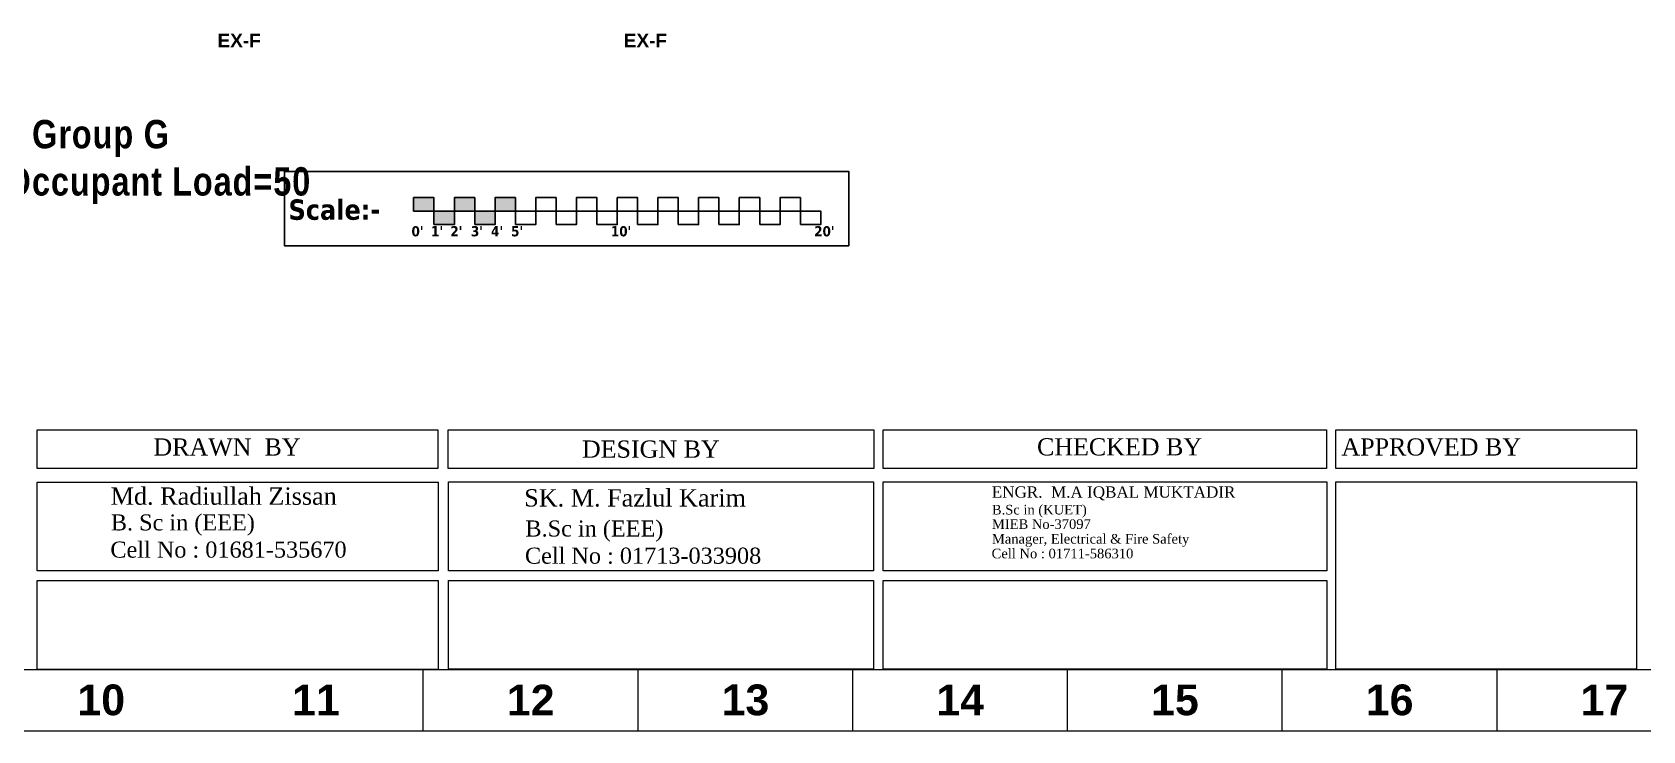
# Model space of a CAD drawing. Header units: inches. Extents: x -98933 to 1585249, y -3352739 to 192771.
# Drawn here: x 36620 to 37569, y 49332 to 49744 of the extents above; entities that cross this region are included whole.
import ezdxf

# ---------------------------------------------------------------- set-up
doc = ezdxf.new("R2010")
doc.units = ezdxf.units.IN
doc.header["$MEASUREMENT"] = 0
doc.layers.get('0').update_dxf_attribs({"lineweight": 0})
for name, color, linetype, lineweight in [('AN-TEXT', 251, 'Continuous', 15), ('DIM 01', 250, 'Continuous', 9), ('Inline', 7, 'Continuous', 0), ('Outline', 7, 'Continuous', 0), ('Scale', 7, 'Continuous', 0), ('Scale_Text', 7, 'Continuous', 0), ('TEX', 7, 'Continuous', 0), ('TEXT_TITLEBOX', 7, 'Continuous', 13), ('Titelblk', 7, 'Continuous', 25), ('TITLE', 7, 'Continuous', 20)]:
    doc.layers.add(name, color=color, linetype=linetype, lineweight=lineweight)
doc.styles.add('isop', font='isocpeur.ttf')
doc.styles.add('SHT-TEXT-1', font='times.ttf', dxfattribs={"height": 12})
doc.styles.get("Standard").update_dxf_attribs({"font": 'arialbd.ttf', "height": 24})
doc.styles.add('Verdana', font='verdana.ttf')

# ---------------------------------------------------------------- blocks, each defined once
blk = doc.blocks.new('PAGE')
at = {"layer": 'Inline', "color": 252, "lineweight": 15}
blk.add_lwpolyline([(178051640.63, 22656441.11), (178051640.63, 22657235.79), (178050505.36, 22657235.79), (178050505.36, 22656441.11)], close=True, dxfattribs=at)
at = {"layer": 'Outline', "color": 252, "lineweight": 15}
blk.add_line((178050483.42, 22656424.24), (178051662.57, 22656424.24), dxfattribs=at)
at = {"layer": 'Scale', "color": 252, "lineweight": 9}
for p, q in [((178051131.99, 22656424.24), (178051131.99, 22656441.11)), ((178051190.99, 22656424.24), (178051190.99, 22656441.11)), ((178051249.99, 22656424.24), (178051249.99, 22656441.11)), ((178051308.99, 22656424.24), (178051308.99, 22656441.11)), ((178051367.98, 22656424.24), (178051367.98, 22656441.11)), ((178051426.98, 22656424.24), (178051426.98, 22656441.11))]:
    blk.add_line(p, q, dxfattribs=at)
at = {"layer": 'Scale_Text', "color": 252, "lineweight": 13, "char_height": 8.435, "width": 2.5102, "attachment_point": 5}
for s, insert in [('10', (178051043.5, 22656432.67)), ('11', (178051102.49, 22656432.67)), ('12', (178051161.49, 22656432.67)), ('13', (178051220.49, 22656432.67)), ('14', (178051279.49, 22656432.67)), ('15', (178051338.49, 22656432.67)), ('16', (178051397.48, 22656432.67)), ('17', (178051456.48, 22656432.67))]:
    blk.add_mtext(s, dxfattribs=dict(at, insert=insert))
blk = doc.blocks.new('Title')
at = {"layer": 'Titelblk', "color": 3, "linetype": 'Continuous', "lineweight": 0, "xscale": 3.014611567961765, "yscale": 3.014611567959946, "zscale": 3.014611567966516}
blk.add_blockref('PAGE', (-536855255.8, -68388224), dxfattribs=at)

msp = doc.modelspace()

# ---------------------------------------------------------------- hatches: boundary and pattern name
at = {"layer": 'DIM 01', "lineweight": -2}
h = msp.add_hatch(color=2, dxfattribs=at)
h.dxf.hatch_style = 1
h.paths.add_polyline_path([(36856.41, 49646.33), (36844.41, 49646.33), (36844.41, 49638.38), (36856.41, 49638.38)])
h.paths.add_polyline_path([(36880.41, 49646.33), (36868.41, 49646.33), (36868.41, 49638.38), (36880.41, 49638.38)])
h.paths.add_polyline_path([(36892.41, 49638.38), (36880.41, 49638.38), (36880.41, 49630.44), (36892.41, 49630.44)])
h.paths.add_polyline_path([(36868.41, 49638.38), (36856.41, 49638.38), (36856.41, 49630.44), (36868.41, 49630.44)])
h.paths.add_polyline_path([(36904.41, 49646.33), (36892.41, 49646.33), (36892.41, 49638.38), (36904.41, 49638.38)])

# ---------------------------------------------------------------- linework, layer by layer
at = {"layer": 'DIM 01', "color": 7, "lineweight": -2}
for points in [[(36768.27, 49661.81), (37100.9, 49661.81), (37100.9, 49618.03), (36768.27, 49618.03)], [(36844.41, 49638.38), (36856.41, 49638.38), (36856.41, 49646.33), (36844.41, 49646.33)], [(36856.41, 49630.44), (36868.41, 49630.44), (36868.41, 49638.38), (36856.41, 49638.38)], [(36868.41, 49638.38), (36880.41, 49638.38), (36880.41, 49646.33), (36868.41, 49646.33)], [(36880.41, 49630.44), (36892.41, 49630.44), (36892.41, 49638.38), (36880.41, 49638.38)], [(36892.41, 49638.38), (36904.41, 49638.38), (36904.41, 49646.33), (36892.41, 49646.33)], [(36904.41, 49630.44), (36916.41, 49630.44), (36916.41, 49638.38), (36904.41, 49638.38)], [(36916.41, 49638.38), (36928.41, 49638.38), (36928.41, 49646.33), (36916.41, 49646.33)], [(36928.41, 49630.44), (36940.41, 49630.44), (36940.41, 49638.38), (36928.41, 49638.38)], [(36940.41, 49638.38), (36952.41, 49638.38), (36952.41, 49646.33), (36940.41, 49646.33)], [(36952.41, 49630.44), (36964.41, 49630.44), (36964.41, 49638.38), (36952.41, 49638.38)], [(36964.41, 49638.38), (36976.41, 49638.38), (36976.41, 49646.33), (36964.41, 49646.33)], [(36976.41, 49630.44), (36988.41, 49630.44), (36988.41, 49638.38), (36976.41, 49638.38)], [(36988.41, 49638.38), (37000.41, 49638.38), (37000.41, 49646.33), (36988.41, 49646.33)], [(37000.41, 49630.44), (37012.41, 49630.44), (37012.41, 49638.38), (37000.41, 49638.38)], [(37012.41, 49638.38), (37024.41, 49638.38), (37024.41, 49646.33), (37012.41, 49646.33)], [(37024.41, 49630.44), (37036.41, 49630.44), (37036.41, 49638.38), (37024.41, 49638.38)], [(37036.41, 49638.38), (37048.41, 49638.38), (37048.41, 49646.33), (37036.41, 49646.33)], [(37048.41, 49630.44), (37060.41, 49630.44), (37060.41, 49638.38), (37048.41, 49638.38)], [(37060.41, 49638.38), (37072.41, 49638.38), (37072.41, 49646.33), (37060.41, 49646.33)], [(37072.41, 49630.44), (37084.41, 49630.44), (37084.41, 49638.38), (37072.41, 49638.38)]]:
    msp.add_lwpolyline(points, close=True, dxfattribs=at)
at = {"layer": 'TEXT_TITLEBOX'}
for p, q in [((36622.57, 49486.84), (36622.57, 49509.5)), ((36622.57, 49509.5), (36858.72, 49509.5)), ((36858.72, 49509.5), (36858.72, 49486.84)), ((36864.82, 49486.84), (36864.82, 49509.5)), ((36864.82, 49509.5), (37115.63, 49509.5)), ((37115.63, 49509.5), (37115.63, 49486.84)), ((37121.11, 49486.84), (37121.11, 49509.5)), ((37121.11, 49509.5), (37382.65, 49509.5)), ((37382.65, 49509.5), (37382.65, 49486.84)), ((37388.01, 49486.84), (37388.01, 49509.5)), ((37388.01, 49509.5), (37565.22, 49509.5)), ((37565.22, 49509.5), (37565.22, 49486.84)), ((36858.72, 49486.84), (36622.57, 49486.84)), ((37115.63, 49486.84), (36864.82, 49486.84)), ((37382.65, 49486.84), (37121.11, 49486.84)), ((37565.22, 49486.84), (37388.01, 49486.84)), ((36622.49, 49426.49), (36622.49, 49478.84)), ((36622.49, 49478.84), (36858.88, 49478.84)), ((36858.88, 49478.84), (36858.88, 49426.49)), ((36864.89, 49426.52), (36864.89, 49478.88)), ((36864.89, 49478.88), (37115.53, 49478.88)), ((37115.53, 49478.88), (37115.53, 49426.52)), ((37121.2, 49426.52), (37121.2, 49478.88)), ((37121.2, 49478.88), (37382.73, 49478.88)), ((37382.73, 49478.88), (37382.73, 49426.52)), ((37388.01, 49368.54), (37388.01, 49478.88)), ((37388.01, 49478.88), (37565.22, 49478.88)), ((37565.22, 49478.88), (37565.22, 49368.54)), ((36858.88, 49426.49), (36622.49, 49426.49)), ((36622.49, 49368.5), (36622.49, 49420.86)), ((36622.49, 49420.86), (36858.88, 49420.86)), ((36858.88, 49420.86), (36858.88, 49368.5)), ((37115.53, 49426.52), (36864.89, 49426.52)), ((36864.89, 49368.54), (36864.89, 49420.9)), ((36864.89, 49420.9), (37115.53, 49420.9)), ((37115.53, 49420.9), (37115.53, 49368.54)), ((37382.73, 49426.52), (37121.2, 49426.52)), ((37121.2, 49368.54), (37121.2, 49420.9)), ((37121.2, 49420.9), (37382.73, 49420.9)), ((37382.73, 49420.9), (37382.73, 49368.54)), ((36858.88, 49368.5), (36622.49, 49368.5)), ((37115.53, 49368.54), (36864.89, 49368.54)), ((37382.73, 49368.54), (37121.2, 49368.54)), ((37565.22, 49368.54), (37388.01, 49368.54))]:
    msp.add_line(p, q, dxfattribs=at)

# ---------------------------------------------------------------- block references
at = {"layer": 'TITLE', "xscale": 0.7117836411125609, "yscale": 0.7117836411125609, "zscale": 0.7117836352222188}
msp.add_blockref('Title', (108209, 111901.94), dxfattribs=at)

# ---------------------------------------------------------------- texts
at = {"color": 7, "insert": (36505.65, 49629.36), "char_height": 16.6905, "width": 512.5918, "attachment_point": 4}
msp.add_mtext('{\\fArial Narrow|b1|i0|c0|p34;\\T1.05;Occupancy Group G\\PMaximum Occupant Load=50\\P\\P\\fStaccato222 BT|b0|i0|c0|p66;\\T1;\\P\\fRomantic|b0|i0|c2|p2;\\H0.5455x;  }', dxfattribs=at)
at = {"layer": 'AN-TEXT', "lineweight": 25, "attachment_point": 1, "style": 'isop'}
for s, insert, char_height, width in [('{\\fTahoma|b1|i0|c0|p34;\\C7;Scale:-}', (36770.65, 49645.27), 12, 50.5478), ("{\\fTahoma|b1|i0|c0|p34;\\C7;0'}", (36843.15, 49629.53), 6, 8.2447), ("{\\fTahoma|b1|i0|c0|p34;\\C7;1'}", (36854.7, 49629.53), 6, 8.2447), ("{\\fTahoma|b1|i0|c0|p34;\\C7;2'}", (36866.04, 49629.53), 6, 8.2447), ("{\\fTahoma|b1|i0|c0|p34;\\C7;3'}", (36878.18, 49629.53), 6, 8.2447), ("{\\fTahoma|b1|i0|c0|p34;\\C7;4'}", (36890.02, 49629.53), 6, 8.2447), ("{\\fTahoma|b1|i0|c0|p34;\\C7;5'}", (36901.86, 49629.53), 6, 8.2447), ("{\\fTahoma|b1|i0|c0|p34;\\C7;10'}", (36960.71, 49629.53), 6, 8.2447), ("{\\fTahoma|b1|i0|c0|p34;\\C7;20'}", (37080.55, 49629.53), 6, 8.2447)]:
    msp.add_mtext(s, dxfattribs=dict(at, insert=insert, char_height=char_height, width=width))
at = {"layer": 'TEX', "color": 7, "lineweight": 0, "ltscale": 5, "transparency": 33554687, "char_height": 8, "width": 99.062, "attachment_point": 8, "style": 'Verdana'}
for insert in [(36741.55, 49734.87), (36981.05, 49734.87)]:
    msp.add_mtext('{\\fArial|b1|i0|c0|p34;\\C5;EX-F}', dxfattribs=dict(at, insert=insert))
at = {"layer": 'TEXT_TITLEBOX', "lineweight": 25, "style": 'SHT-TEXT-1'}
for s, height, p in [('DRAWN  BY', 10.131, (36691.03, 49494.4)), ('DESIGN BY', 10.131, (36943.63, 49493.17)), ('CHECKED BY', 10.131, (37211.9, 49494.5)), ('APPROVED BY', 10.1308, (37391.37, 49494.44)), ('Md. Radiullah Zissan', 10.2145, (36665.82, 49465.44)), ('SK. M. Fazlul Karim', 10.2145, (36909.6, 49464.41)), ('ENGR.  M.A IQBAL MUKTADIR', 6.6584, (37185.25, 49469.62)), ('B. Sc in (EEE)', 9.4579, (36665.9, 49450.31)), ('B.Sc in (KUET)', 5.6739, (37185.31, 49459.72)), ('B.Sc in (EEE)', 9.4579, (36910.31, 49446.73)), ('MIEB No-37097', 5.6739, (37185.31, 49451.21)), ('Manager, Electrical & Fire Safety', 5.6739, (37185.31, 49442.55)), ('Cell No : 01681-535670', 9.4579, (36665.63, 49434.3)), ('Cell No : 01713-033908', 9.4579, (36910.04, 49430.73)), ('Cell No : 01711-586310', 5.6739, (37185.15, 49433.9))]:
    msp.add_text(s, height=height, dxfattribs=at).set_placement(p)

doc.saveas('drawing.dxf')
